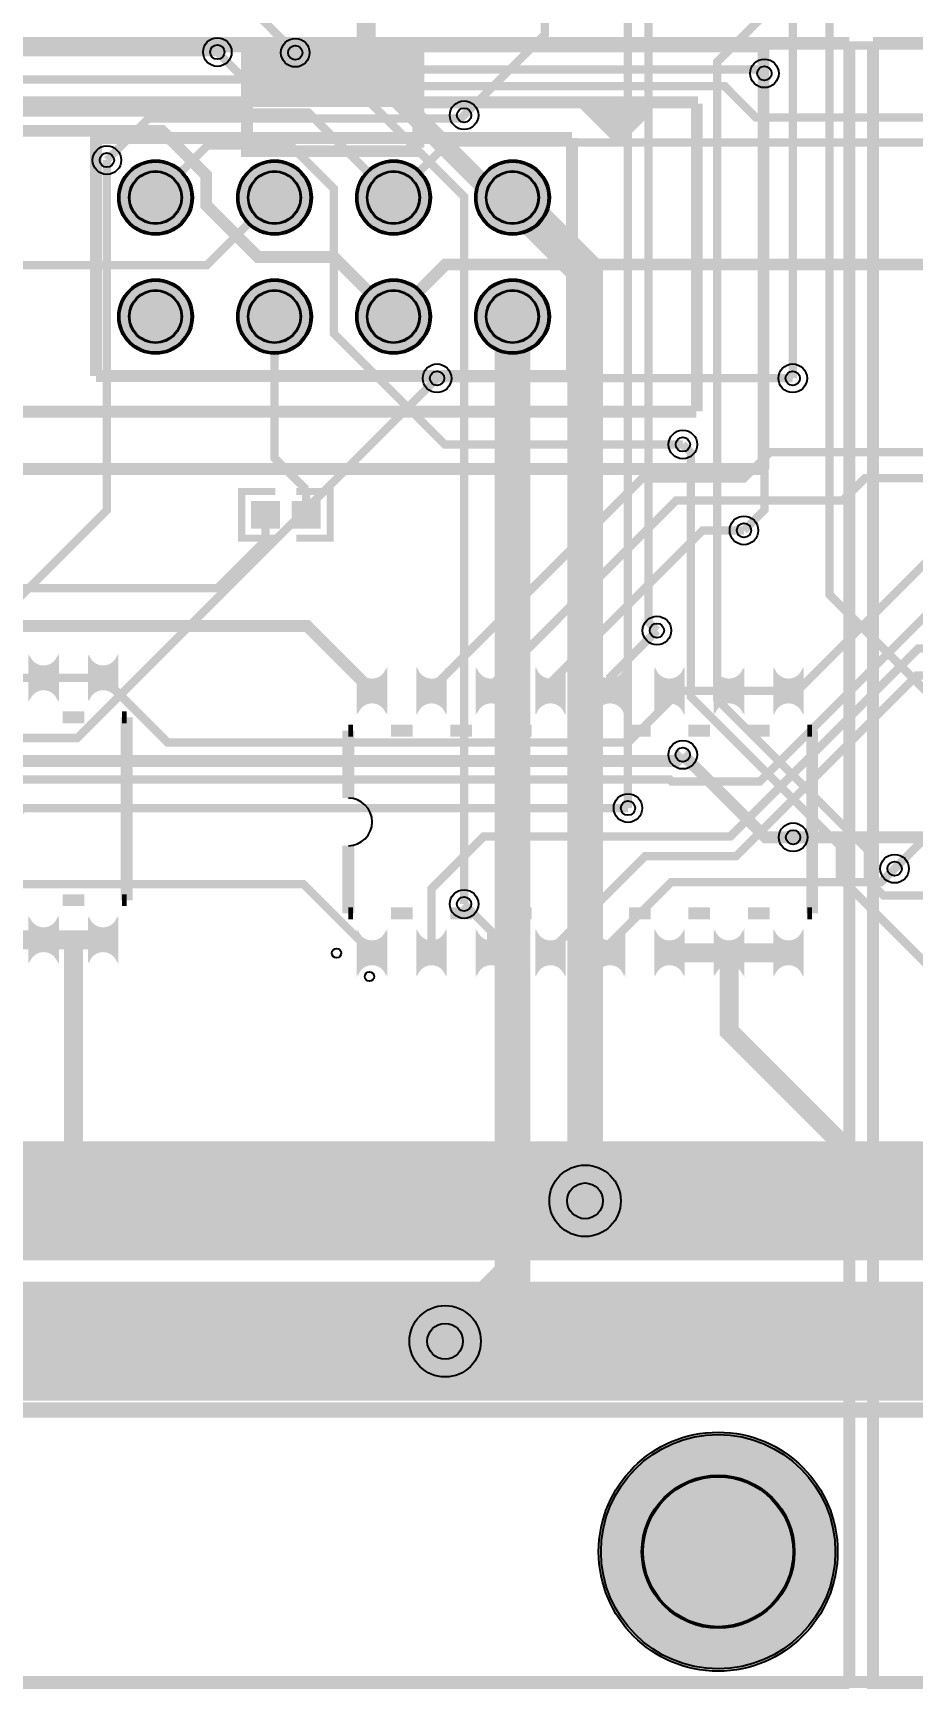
# Model space of a CAD drawing. Header units: millimetres. Extents: x 0 to 210, y -1 to 136.
# Drawn here: x 27.08 to 45.86, y -0.52 to 34.82 of the extents above; entities that cross this region are included whole.
import ezdxf

# ---------------------------------------------------------------- set-up
doc = ezdxf.new("R2010")
doc.units = ezdxf.units.MM
for name, color, linetype, true_color in [('BoardOutLine', 7, 'Continuous', 0xff00ff), ('BottomLayer', 7, 'Continuous', 0x0000ff), ('BottomSolderMaskLayer', 7, 'Continuous', 0xaa00ff), ('Document', 7, 'Continuous', 0xffffff), ('Hole', 7, 'Continuous', 0x222222), ('Multi-Layer', 7, 'Continuous', 0xc0c0c0), ('TopLayer', 7, 'Continuous', 0xff0000), ('TopPasteMaskLayer', 7, 'Continuous', 0x808080), ('TopSilkLayer', 7, 'Continuous', 0xffcc00), ('TopSolderMaskLayer', 7, 'Continuous', 0x800080)]:
    doc.layers.add(name, color=color, linetype=linetype, true_color=true_color)

msp = doc.modelspace()

# ---------------------------------------------------------------- hatches: boundary and pattern name
at = {"layer": 'BottomSolderMaskLayer'}
for points in [[(28.905, 31.307, 1), (30.48, 31.307, 1)], [(31.445, 31.307, 1), (33.02, 31.307, 1)], [(33.985, 31.307, 1), (35.56, 31.307, 1)], [(36.525, 31.307, 1), (38.1, 31.307, 1)], [(28.905, 28.767, 1), (30.48, 28.767, 1)], [(31.445, 28.767, 1), (33.02, 28.767, 1)], [(33.985, 28.767, 1), (35.56, 28.767, 1)], [(36.525, 28.767, 1), (38.1, 28.767, 1)], [(39.154, 2.407, 1), (44.255, 2.407, 1)]]:
    msp.add_hatch(color=256, dxfattribs=at).paths.add_polyline_path(points)
at = {"layer": 'Document'}
for points in [[(35.302, 33.237), (35.302, 34.437), (31.702, 34.437), (31.702, 33.237)], [(40.309, 33.339), (38.963, 33.339), (39.624, 32.679)]]:
    msp.add_hatch(color=256, dxfattribs=at).paths.add_polyline_path(points)
at = {"layer": 'Multi-Layer'}
for points in [[(28.93, 31.307, 1), (30.454, 31.307, 1)], [(31.47, 31.307, 1), (32.994, 31.307, 1)], [(34.01, 31.307, 1), (35.534, 31.307, 1)], [(36.55, 31.307, 1), (38.074, 31.307, 1)], [(28.93, 28.767, 1), (30.454, 28.767, 1)], [(31.47, 28.767, 1), (32.994, 28.767, 1)], [(34.01, 28.767, 1), (35.534, 28.767, 1)], [(36.55, 28.767, 1), (38.074, 28.767, 1)]]:
    msp.add_hatch(color=256, dxfattribs=at).paths.add_polyline_path(points)
at = {"layer": 'TopLayer'}
for points in [[(32.326, 24.805), (32.326, 24.265), (31.76, 24.265), (31.76, 24.805)], [(32.626, 24.805), (32.626, 24.265), (33.192, 24.265), (33.192, 24.805)], [(27.605, 21.556, -0.785398), (27.005, 21.556), (27.005, 20.556, -0.785398), (27.605, 20.556)], [(28.875, 21.556, -0.785398), (28.275, 21.556), (28.275, 20.556, -0.785398), (28.875, 20.556)], [(34.615, 21.276, -0.785398), (34.015, 21.276), (34.015, 20.276, -0.785398), (34.615, 20.276)], [(35.885, 21.276, -0.785398), (35.285, 21.276), (35.285, 20.276, -0.785398), (35.885, 20.276)], [(37.155, 21.276, -0.785398), (36.555, 21.276), (36.555, 20.276, -0.785398), (37.155, 20.276)], [(38.425, 21.276, -0.785398), (37.825, 21.276), (37.825, 20.276, -0.785398), (38.425, 20.276)], [(39.695, 21.276, -0.785398), (39.095, 21.276), (39.095, 20.276, -0.785398), (39.695, 20.276)], [(40.965, 21.276, -0.785398), (40.365, 21.276), (40.365, 20.276, -0.785398), (40.965, 20.276)], [(42.235, 21.276, -0.785398), (41.635, 21.276), (41.635, 20.276, -0.785398), (42.235, 20.276)], [(43.505, 21.276, -0.785398), (42.905, 21.276), (42.905, 20.276, -0.785398), (43.505, 20.276)], [(27.605, 15.968, -0.785398), (27.005, 15.968), (27.005, 14.968, -0.785398), (27.605, 14.968)], [(28.875, 15.968, -0.785398), (28.275, 15.968), (28.275, 14.968, -0.785398), (28.875, 14.968)], [(34.615, 15.688, -0.785398), (34.015, 15.688), (34.015, 14.688, -0.785398), (34.615, 14.688)], [(35.885, 15.688, -0.785398), (35.285, 15.688), (35.285, 14.688, -0.785398), (35.885, 14.688)], [(37.155, 15.688, -0.785398), (36.555, 15.688), (36.555, 14.688, -0.785398), (37.155, 14.688)], [(38.425, 15.688, -0.785398), (37.825, 15.688), (37.825, 14.688, -0.785398), (38.425, 14.688)], [(39.695, 15.688, -0.785398), (39.095, 15.688), (39.095, 14.688, -0.785398), (39.695, 14.688)], [(40.965, 15.688, -0.785398), (40.365, 15.688), (40.365, 14.688, -0.785398), (40.965, 14.688)], [(42.235, 15.688, -0.785398), (41.635, 15.688), (41.635, 14.688, -0.785398), (42.235, 14.688)], [(43.505, 15.688, -0.785398), (42.905, 15.688), (42.905, 14.688, -0.785398), (43.505, 14.688)]]:
    msp.add_hatch(color=256, dxfattribs=at).paths.add_polyline_path(points)
at = {"layer": 'TopPasteMaskLayer'}
for points in [[(32.341, 24.765), (32.341, 24.305), (32.301, 24.265), (31.8, 24.265), (31.76, 24.305), (31.76, 24.765), (31.8, 24.805), (32.301, 24.805)], [(32.611, 24.765), (32.611, 24.305), (32.651, 24.265), (33.152, 24.265), (33.192, 24.305), (33.192, 24.765), (33.152, 24.805), (32.651, 24.805)], [(27.605, 21.556, -0.785398), (27.005, 21.556), (27.005, 20.556, -0.785398), (27.605, 20.556)], [(28.875, 21.556, -0.785398), (28.275, 21.556), (28.275, 20.556, -0.785398), (28.875, 20.556)], [(34.615, 21.276, -0.785398), (34.015, 21.276), (34.015, 20.276, -0.785398), (34.615, 20.276)], [(35.885, 21.276, -0.785398), (35.285, 21.276), (35.285, 20.276, -0.785398), (35.885, 20.276)], [(37.155, 21.276, -0.785398), (36.555, 21.276), (36.555, 20.276, -0.785398), (37.155, 20.276)], [(38.425, 21.276, -0.785398), (37.825, 21.276), (37.825, 20.276, -0.785398), (38.425, 20.276)], [(39.695, 21.276, -0.785398), (39.095, 21.276), (39.095, 20.276, -0.785398), (39.695, 20.276)], [(40.965, 21.276, -0.785398), (40.365, 21.276), (40.365, 20.276, -0.785398), (40.965, 20.276)], [(42.235, 21.276, -0.785398), (41.635, 21.276), (41.635, 20.276, -0.785398), (42.235, 20.276)], [(43.505, 21.276, -0.785398), (42.905, 21.276), (42.905, 20.276, -0.785398), (43.505, 20.276)], [(27.605, 15.968, -0.785398), (27.005, 15.968), (27.005, 14.968, -0.785398), (27.605, 14.968)], [(28.875, 15.968, -0.785398), (28.275, 15.968), (28.275, 14.968, -0.785398), (28.875, 14.968)], [(34.615, 15.688, -0.785398), (34.015, 15.688), (34.015, 14.688, -0.785398), (34.615, 14.688)], [(35.885, 15.688, -0.785398), (35.285, 15.688), (35.285, 14.688, -0.785398), (35.885, 14.688)], [(37.155, 15.688, -0.785398), (36.555, 15.688), (36.555, 14.688, -0.785398), (37.155, 14.688)], [(38.425, 15.688, -0.785398), (37.825, 15.688), (37.825, 14.688, -0.785398), (38.425, 14.688)], [(39.695, 15.688, -0.785398), (39.095, 15.688), (39.095, 14.688, -0.785398), (39.695, 14.688)], [(40.965, 15.688, -0.785398), (40.365, 15.688), (40.365, 14.688, -0.785398), (40.965, 14.688)], [(42.235, 15.688, -0.785398), (41.635, 15.688), (41.635, 14.688, -0.785398), (42.235, 14.688)], [(43.505, 15.688, -0.785398), (42.905, 15.688), (42.905, 14.688, -0.785398), (43.505, 14.688)]]:
    msp.add_hatch(color=256, dxfattribs=at).paths.add_polyline_path(points)
at = {"layer": 'TopSolderMaskLayer'}
for points in [[(28.905, 31.307, 1), (30.48, 31.307, 1)], [(31.445, 31.307, 1), (33.02, 31.307, 1)], [(33.985, 31.307, 1), (35.56, 31.307, 1)], [(36.525, 31.307, 1), (38.1, 31.307, 1)], [(28.905, 28.767, 1), (30.48, 28.767, 1)], [(31.445, 28.767, 1), (33.02, 28.767, 1)], [(33.985, 28.767, 1), (35.56, 28.767, 1)], [(36.525, 28.767, 1), (38.1, 28.767, 1)], [(32.351, 24.831), (32.351, 24.24), (31.735, 24.24), (31.735, 24.831)], [(32.601, 24.831), (32.601, 24.24), (33.217, 24.24), (33.217, 24.831)], [(27.63, 21.571, -0.785398), (26.979, 21.571), (26.979, 20.54, -0.785398), (27.63, 20.54)], [(28.9, 21.571, -0.785398), (28.249, 21.571), (28.249, 20.54, -0.785398), (28.9, 20.54)], [(34.64, 21.292, -0.785398), (33.99, 21.292), (33.99, 20.26, -0.785398), (34.64, 20.26)], [(35.91, 21.292, -0.785398), (35.26, 21.292), (35.26, 20.26, -0.785398), (35.91, 20.26)], [(37.18, 21.292, -0.785398), (36.53, 21.292), (36.53, 20.26, -0.785398), (37.18, 20.26)], [(38.45, 21.292, -0.785398), (37.8, 21.292), (37.8, 20.26, -0.785398), (38.45, 20.26)], [(39.72, 21.292, -0.785398), (39.07, 21.292), (39.07, 20.26, -0.785398), (39.72, 20.26)], [(40.99, 21.292, -0.785398), (40.34, 21.292), (40.34, 20.26, -0.785398), (40.99, 20.26)], [(42.26, 21.292, -0.785398), (41.61, 21.292), (41.61, 20.26, -0.785398), (42.26, 20.26)], [(43.53, 21.292, -0.785398), (42.88, 21.292), (42.88, 20.26, -0.785398), (43.53, 20.26)], [(27.63, 15.983, -0.785398), (26.979, 15.983), (26.979, 14.952, -0.785398), (27.63, 14.952)], [(28.9, 15.983, -0.785398), (28.249, 15.983), (28.249, 14.952, -0.785398), (28.9, 14.952)], [(34.64, 15.704, -0.785398), (33.99, 15.704), (33.99, 14.672, -0.785398), (34.64, 14.672)], [(35.91, 15.704, -0.785398), (35.26, 15.704), (35.26, 14.672, -0.785398), (35.91, 14.672)], [(37.18, 15.704, -0.785398), (36.53, 15.704), (36.53, 14.672, -0.785398), (37.18, 14.672)], [(38.45, 15.704, -0.785398), (37.8, 15.704), (37.8, 14.672, -0.785398), (38.45, 14.672)], [(39.72, 15.704, -0.785398), (39.07, 15.704), (39.07, 14.672, -0.785398), (39.72, 14.672)], [(40.99, 15.704, -0.785398), (40.34, 15.704), (40.34, 14.672, -0.785398), (40.99, 14.672)], [(42.26, 15.704, -0.785398), (41.61, 15.704), (41.61, 14.672, -0.785398), (42.26, 14.672)], [(43.53, 15.704, -0.785398), (42.88, 15.704), (42.88, 14.672, -0.785398), (43.53, 14.672)], [(39.154, 2.407, 1), (44.255, 2.407, 1)]]:
    msp.add_hatch(color=256, dxfattribs=at).paths.add_polyline_path(points)

# ---------------------------------------------------------------- linework, layer by layer
at = {"layer": 'BoardOutLine', "const_width": 0.254}
msp.add_lwpolyline([(-0.086, 135.625), (209.914, 135.625), (209.914, -0.375), (-0.086, -0.375), (-0.086, 135.625)], close=True, dxfattribs=at)
at = {"layer": 'BottomLayer'}
for points, const_width in [([(19.9, 130.784), (18.575, 132.11), (5.374, 132.11), (4.19, 130.926), (4.19, 130.639), (0.408, 126.857), (0.408, 12.537), (7.435, 5.509), (59.446, 5.509), (64.03, 10.093), (64.03, 11.677)], 0.178), ([(45.212, 56.338), (44.933, 56.338), (42.862, 54.267), (42.862, 35.379), (41.682, 34.199), (41.682, 20.596), (44.896, 17.382), (44.896, 16.747), (45.233, 16.411), (51.896, 16.411), (55.498, 20.013), (55.498, 20.142)], 0.178), ([(45.212, 54.915), (43.296, 52.999), (43.296, 27.45)], 0.178), ([(45.212, 52.375), (44.079, 51.242), (44.079, 22.835), (46.772, 20.142)], 0.178), ([(36.281, 33.064), (38.002, 34.786), (38.002, 40.13), (36.349, 41.783), (36.349, 48.592), (37.592, 49.835)], 0.178), ([(37.592, 44.755), (39.779, 42.568), (39.779, 18.277)], 0.178), ([(40.132, 44.755), (40.219, 44.668), (40.219, 22.245), (40.397, 22.067)], 0.178), ([(55.372, 44.755), (46.754, 36.137), (46.754, 24.346), (47.355, 23.745), (47.355, 18.87), (45.47, 16.985)], 0.178), ([(34.188, 35.167), (34.188, 34.087), (36.968, 31.307), (37.312, 31.307)], 0.406), ([(32.676, 34.399), (31.89, 35.185), (16.224, 35.185)], 0.178), ([(31.014, 34.413), (31.719, 33.708), (33.901, 33.708), (36.281, 31.328), (36.281, 16.229)], 0.178), ([(42.255, 24.204), (42.692, 24.641), (42.692, 33.958)], 0.178), ([(34.772, 31.307), (32.954, 33.125), (14.086, 33.125), (12.268, 31.307)], 0.178), ([(34.772, 28.767), (33.502, 30.037), (31.882, 30.037), (30.775, 31.144), (30.775, 31.786), (29.832, 32.73), (14.694, 32.73), (13.538, 31.574), (13.538, 30.037), (12.268, 28.767)], 0.254), ([(20.522, 16.645), (20.522, 16.646), (20.666, 16.646), (28.655, 24.635), (28.655, 32.105)], 0.178), ([(38.864, 9.895), (38.864, 29.756), (37.312, 31.307)], 0.762), ([(38.863, 9.895), (38.863, 29.756), (37.312, 31.307)], 0.406), ([(7.188, 31.307), (8.225, 30.27), (8.225, 15.354), (11.242, 12.338), (11.242, 7.45), (12.825, 5.867), (51.341, 5.867), (58.937, 13.462)], 0.178), ([(35.876, 6.898), (37.312, 8.334), (37.312, 28.767)], 0.762), ([(35.876, 6.898), (37.312, 8.334), (37.312, 28.767)], 0.178), ([(25.005, 19.773), (28.026, 19.773), (35.704, 27.45)], 0.178), ([(40.95, 26.037), (41.124, 25.863), (41.124, 20.649), (44.303, 17.469), (44.303, 16.798), (46.454, 14.647), (57.905, 14.647)], 0.178), ([(40.949, 19.417), (42.711, 17.655), (43.305, 17.655)], 0.254)]:
    msp.add_lwpolyline(points, dxfattribs=dict(at, const_width=const_width))
at = {"layer": 'BottomSolderMaskLayer'}
for centre, radius in [((29.692, 31.307), 0.787), ((29.692, 31.307), 0.568), ((32.232, 31.307), 0.787), ((32.232, 31.307), 0.568), ((34.772, 31.307), 0.787), ((34.772, 31.307), 0.568), ((37.312, 31.307), 0.787), ((37.312, 31.307), 0.568), ((29.692, 28.767), 0.787), ((29.692, 28.767), 0.568), ((32.232, 28.767), 0.787), ((32.232, 28.767), 0.568), ((34.772, 28.767), 0.787), ((34.772, 28.767), 0.568), ((37.312, 28.767), 0.787), ((37.312, 28.767), 0.568), ((41.704, 2.407), 2.551), ((41.704, 2.407), 1.633)]:
    msp.add_circle(centre, radius, dxfattribs=at)
at = {"layer": 'Document'}
msp.add_circle((34.26, 14.682), 0.1, dxfattribs=at)
at = {"layer": 'Hole'}
for centre, radius in [((31.014, 34.412), 0.153), ((32.676, 34.399), 0.153), ((42.692, 33.958), 0.153), ((36.281, 33.064), 0.153), ((28.655, 32.105), 0.153), ((35.704, 27.45), 0.153), ((43.296, 27.45), 0.153), ((40.95, 26.037), 0.153), ((42.255, 24.204), 0.153), ((40.397, 22.067), 0.153), ((40.949, 19.417), 0.153), ((39.779, 18.277), 0.153), ((43.305, 17.655), 0.153), ((45.47, 16.984), 0.153), ((36.281, 16.229), 0.153), ((38.863, 9.895), 0.381), ((35.876, 6.898), 0.381)]:
    msp.add_circle(centre, radius, dxfattribs=at)
at = {"layer": 'Multi-Layer'}
for centre, radius in [((31.014, 34.412), 0.305), ((32.676, 34.399), 0.305), ((42.692, 33.958), 0.305), ((36.281, 33.064), 0.305), ((28.655, 32.105), 0.305), ((29.692, 31.307), 0.762), ((29.692, 31.307), 0.55), ((32.232, 31.307), 0.762), ((32.232, 31.307), 0.55), ((34.772, 31.307), 0.762), ((34.772, 31.307), 0.55), ((37.312, 31.307), 0.762), ((37.312, 31.307), 0.55), ((29.692, 28.767), 0.762), ((32.232, 28.767), 0.762), ((34.772, 28.767), 0.762), ((37.312, 28.767), 0.762), ((29.692, 28.767), 0.55), ((32.232, 28.767), 0.55), ((34.772, 28.767), 0.55), ((37.312, 28.767), 0.55), ((35.704, 27.45), 0.305), ((43.296, 27.45), 0.305), ((40.95, 26.037), 0.305), ((42.255, 24.204), 0.305), ((40.397, 22.067), 0.305), ((40.949, 19.417), 0.305), ((39.779, 18.277), 0.305), ((43.305, 17.655), 0.305), ((45.47, 16.984), 0.305), ((36.281, 16.229), 0.305), ((38.863, 9.895), 0.762), ((35.876, 6.898), 0.762), ((41.704, 2.407), 2.5), ((41.704, 2.407), 1.6)]:
    msp.add_circle(centre, radius, dxfattribs=at)
at = {"layer": 'TopLayer'}
for points, const_width in [([(61.173, 4.578), (60.393, 5.359), (6.344, 5.359), (0.674, 11.029), (0.674, 67.597), (0.98, 67.903), (4.602, 67.903)], 0.178), ([(127.33, 6.898), (7.061, 6.898), (2.743, 11.216), (2.743, 60.706), (2.743, 60.706), (2.743, 65.329)], 2.54), ([(42.692, 33.958), (42.607, 34.043), (33.576, 34.043), (33.359, 33.825), (25.072, 33.825), (20.616, 38.28), (15.44, 38.28), (11.603, 42.118), (11.603, 43.688)], 0.178), ([(12.903, 43.688), (12.903, 42.315), (15.608, 39.609), (19.794, 39.609), (24.99, 34.413), (31.014, 34.413)], 0.178), ([(12.192, 35.203), (12.105, 35.203), (8.219, 31.317), (8.219, 30.677), (7.579, 30.037), (6.941, 30.037), (5.776, 28.872), (5.776, 20.593), (6.568, 19.801), (14.305, 19.801), (16.298, 17.809), (21.206, 17.809), (22.86, 16.155), (22.86, 14.619), (23.079, 14.4), (25.155, 14.4), (25.4, 14.645), (25.4, 16.171), (25.879, 16.651), (32.854, 16.651), (34.316, 15.189)], 0.178), ([(86.49, 34.332), (73.926, 34.332), (73.709, 34.549), (32.827, 34.549), (32.676, 34.399)], 0.178), ([(23.169, 33.352), (33.767, 33.352), (34.1, 33.685), (41.841, 33.685), (42.51, 33.015), (66.058, 33.015), (67.209, 31.865)], 0.178), ([(28.655, 32.105), (29.544, 32.994), (36.21, 32.994), (36.281, 33.064)], 0.178), ([(29.692, 31.307), (30.806, 32.421), (32.576, 32.421), (33.502, 31.495), (33.502, 28.403), (35.868, 26.037), (40.95, 26.037)], 0.178), ([(57.277, 31.307), (56.104, 32.48), (35.945, 32.48), (34.772, 31.307)], 0.178), ([(32.232, 31.307), (30.79, 29.865), (23.099, 29.865)], 0.178), ([(57.277, 28.767), (56.19, 27.681), (51.509, 27.681), (49.312, 29.878), (35.884, 29.878), (34.772, 28.767)], 0.254), ([(32.232, 28.767), (32.232, 25.751), (32.909, 25.074)], 0.178), ([(35.704, 27.45), (43.296, 27.45)], 0.178), ([(35.586, 20.777), (35.586, 20.82), (40.078, 25.312), (42.251, 25.312), (42.814, 25.875), (77.552, 25.875), (78.354, 25.074), (99.069, 25.074)], 0.178), ([(32.909, 24.537), (32.909, 25.074)], 0.178), ([(76.728, 25.074), (76.482, 25.32), (44.84, 25.32), (44.365, 24.845), (40.812, 24.845), (36.856, 20.888), (36.856, 20.777)], 0.178), ([(121.411, 23.999), (121.402, 23.989), (80.927, 23.989), (80.573, 24.344), (80.098, 24.344), (79.744, 23.989), (67.206, 23.989), (66.531, 24.664), (60.893, 24.664), (59.41, 23.181), (48.6, 23.181), (46.529, 21.11), (45.948, 21.11), (42.092, 17.254), (40.149, 17.254), (38.126, 15.23), (38.126, 15.189)], 0.178), ([(47.339, 24.721), (43.395, 20.777), (43.206, 20.777)], 0.178), ([(23.495, 15.468), (23.495, 15.65), (26.729, 18.884), (40.671, 18.884), (40.712, 18.843), (42.592, 18.843), (48.286, 24.537), (53.835, 24.537)], 0.178), ([(32.044, 24.537), (32.044, 23.999)], 0.178), ([(22.681, 22.968), (31.012, 22.968), (32.044, 23.999)], 0.178), ([(42.255, 24.204), (41.372, 24.204), (38.126, 20.957), (38.126, 20.777)], 0.178), ([(34.316, 20.777), (32.93, 22.163), (25.4, 22.163)], 0.254), ([(25.4, 22.163), (25.4, 20.259), (26.379, 19.28), (40.812, 19.28), (40.949, 19.417)], 0.254), ([(40.397, 22.067), (39.396, 21.066), (39.396, 20.777)], 0.178), ([(46.252, 21.683), (45.977, 21.683), (41.964, 17.67), (36.698, 17.67), (35.586, 16.558), (35.586, 15.189)], 0.178), ([(26.035, 21.056), (27.305, 21.056)], 0.178), ([(28.575, 21.056), (27.305, 21.056)], 0.178), ([(40.666, 20.777), (40.666, 20.561), (39.78, 19.675), (29.956, 19.675), (28.575, 21.056)], 0.178), ([(41.936, 20.777), (40.666, 20.777)], 0.178), ([(43.206, 20.777), (41.936, 20.777)], 0.178), ([(39.779, 18.277), (26.87, 18.277), (24.765, 16.172), (24.765, 15.468)], 0.178), ([(57.285, 15.31), (54.94, 17.655), (43.305, 17.655)], 0.254), ([(45.47, 16.985), (45.181, 16.696), (40.701, 16.696), (39.396, 15.391), (39.396, 15.189)], 0.178), ([(36.281, 16.229), (36.856, 15.655), (36.856, 15.189)], 0.178), ([(27.305, 15.468), (26.035, 15.468)], 0.406), ([(27.305, 15.468), (27.94, 15.468)], 0.406), ([(27.94, 15.468), (28.575, 15.468)], 0.406), ([(27.94, 15.468), (27.94, 9.895)], 0.406), ([(41.936, 15.189), (40.666, 15.189)], 0.406), ([(43.206, 15.189), (41.936, 15.189)], 0.406), ([(45.562, 9.895), (41.936, 13.521), (41.936, 15.189)], 0.406), ([(8.686, 11.241), (10.033, 9.895), (129.768, 9.895)], 2.54), ([(16.154, 9.895), (27.94, 9.895)], 0.406), ([(27.94, 9.895), (38.863, 9.895)], 0.406), ([(38.863, 9.895), (45.562, 9.895)], 0.406), ([(45.562, 9.895), (58.95, 9.895)], 0.406), ([(35.876, 6.898), (13.35, 6.898)], 0.178), ([(59.326, 6.898), (35.876, 6.898)], 0.178)]:
    msp.add_lwpolyline(points, dxfattribs=dict(at, const_width=const_width))
at = {"layer": 'TopSilkLayer'}
for points, const_width in [([(44.504, 34.607), (22.504, 34.607)], 0.254), ([(22.504, 34.607), (22.504, -0.393), (44.504, -0.393)], 0.254), ([(42.646, 34.533), (24.31, 34.533)], 0.254), ([(35.331, 32.298), (31.648, 32.298), (31.648, 34.533), (30.835, 34.533)], 0.254), ([(35.306, 32.374), (35.306, 34.533)], 0.254), ([(42.672, 34.516), (42.672, 25.516)], 0.254), ([(44.504, -0.393), (44.504, 34.607)], 0.254), ([(67.009, 34.607), (45.009, 34.607)], 0.254), ([(45.009, 34.607), (45.009, -0.393), (67.009, -0.393)], 0.254), ([(31.623, 33.339), (25.679, 33.339)], 0.254), ([(41.275, 33.339), (35.331, 33.339)], 0.254), ([(40.208, 33.212), (39.573, 32.577), (38.887, 33.263), (38.887, 33.288)], 0.254), ([(41.249, 33.314), (41.249, 26.744)], 0.254), ([(28.424, 27.497), (28.424, 32.577), (38.584, 32.577)], 0.254), ([(38.584, 32.577), (38.584, 27.497)], 0.254), ([(38.584, 27.497), (28.424, 27.497)], 0.254), ([(41.241, 26.735), (25.702, 26.735)], 0.254), ([(42.644, 25.516), (24.302, 25.516)], 0.254), ([(32.25, 25.034), (31.532, 25.034), (31.532, 24.037), (32.25, 24.037)], 0.152), ([(32.702, 25.034), (33.42, 25.034), (33.42, 24.037), (32.702, 24.037)], 0.152), ([(27.709, 20.212), (28.171, 20.212)], 0.254), ([(28.979, 20.212), (29.08, 20.212)], 0.254), ([(29.08, 20.212), (29.08, 16.312)], 0.254), ([(33.81, 19.932), (33.81, 18.49)], 0.254), ([(33.81, 19.932), (33.911, 19.932)], 0.254), ([(34.719, 19.932), (35.181, 19.932)], 0.254), ([(35.989, 19.932), (36.451, 19.932)], 0.254), ([(37.259, 19.932), (37.721, 19.932)], 0.254), ([(38.529, 19.932), (38.991, 19.932)], 0.254), ([(39.799, 19.932), (40.261, 19.932)], 0.254), ([(41.069, 19.932), (41.531, 19.932)], 0.254), ([(42.339, 19.932), (42.801, 19.932)], 0.254), ([(43.609, 19.932), (43.71, 19.932)], 0.254), ([(43.71, 19.932), (43.71, 16.032)], 0.254), ([(33.81, 16.032), (33.81, 17.474)], 0.254), ([(27.709, 16.312), (28.171, 16.312)], 0.254), ([(28.979, 16.312), (29.08, 16.312)], 0.254), ([(33.81, 16.032), (33.911, 16.032)], 0.254), ([(34.719, 16.032), (35.181, 16.032)], 0.254), ([(35.989, 16.032), (36.451, 16.032)], 0.254), ([(37.259, 16.032), (37.721, 16.032)], 0.254), ([(38.529, 16.032), (38.991, 16.032)], 0.254), ([(39.799, 16.032), (40.261, 16.032)], 0.254), ([(41.069, 16.032), (41.531, 16.032)], 0.254), ([(42.339, 16.032), (42.801, 16.032)], 0.254), ([(43.609, 16.032), (43.71, 16.032)], 0.254)]:
    msp.add_lwpolyline(points, dxfattribs=dict(at, const_width=const_width))
for centre, radius in [((29.695, 31.307), 0.8), ((32.235, 31.307), 0.8), ((34.775, 31.307), 0.8), ((37.315, 31.307), 0.8), ((29.695, 28.767), 0.8), ((32.235, 28.767), 0.8), ((34.775, 28.767), 0.8), ((37.315, 28.767), 0.8), ((33.56, 15.182), 0.1), ((41.704, 2.407), 2.5)]:
    msp.add_circle(centre, radius, dxfattribs=at)
msp.add_arc((33.81, 17.982), 0.508, 270, 90, dxfattribs=at)
at = {"layer": 'TopSolderMaskLayer'}
for centre, radius in [((29.692, 31.307), 0.787), ((29.692, 31.307), 0.568), ((32.232, 31.307), 0.787), ((32.232, 31.307), 0.568), ((34.772, 31.307), 0.787), ((34.772, 31.307), 0.568), ((37.312, 31.307), 0.787), ((37.312, 31.307), 0.568), ((29.692, 28.767), 0.787), ((29.692, 28.767), 0.568), ((32.232, 28.767), 0.787), ((32.232, 28.767), 0.568), ((34.772, 28.767), 0.787), ((34.772, 28.767), 0.568), ((37.312, 28.767), 0.787), ((37.312, 28.767), 0.568), ((41.704, 2.407), 2.551), ((41.704, 2.407), 1.633)]:
    msp.add_circle(centre, radius, dxfattribs=at)

doc.saveas('drawing.dxf')
